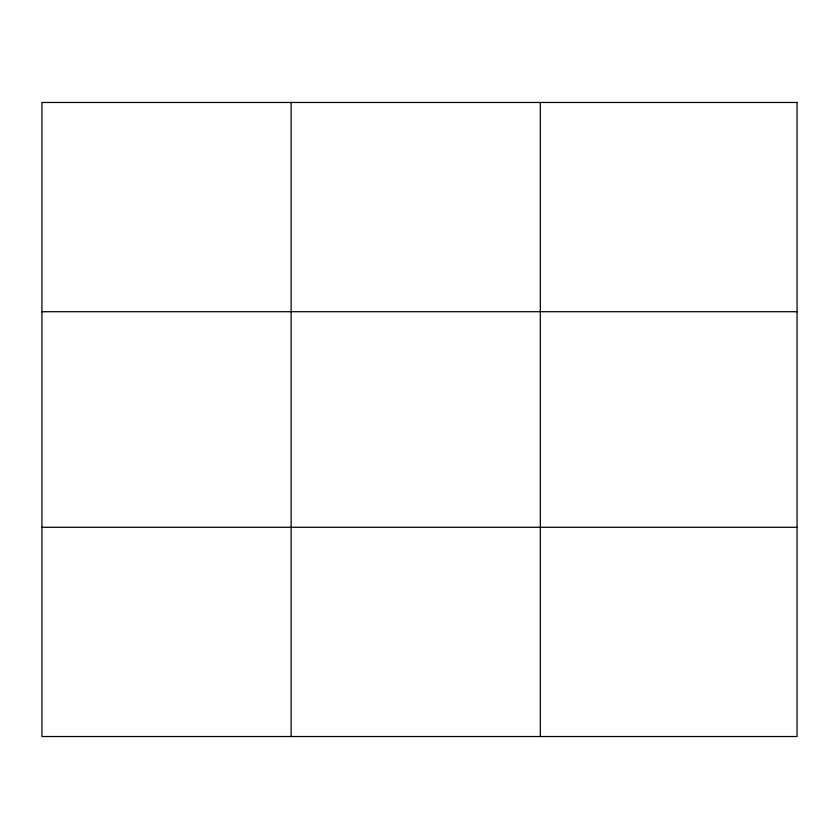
<?xml version="1.0" encoding="UTF-8"?>
<svg xmlns="http://www.w3.org/2000/svg" width="839" height="839" viewBox="0 0 839 839"><rect width="100%" height="100%" fill="white"/><g stroke="black" fill="none" stroke-linecap="round" stroke-linejoin="round"><path stroke-width="1.26" d="M291.133 102.463L291.133 736.537M540.316 102.463L540.316 736.537M41.95 311.709L797.05 311.709M41.95 527.291L797.05 527.291M797.05 102.463L797.05 736.537L41.95 736.537L41.95 102.463L797.05 102.463"/></g></svg>
